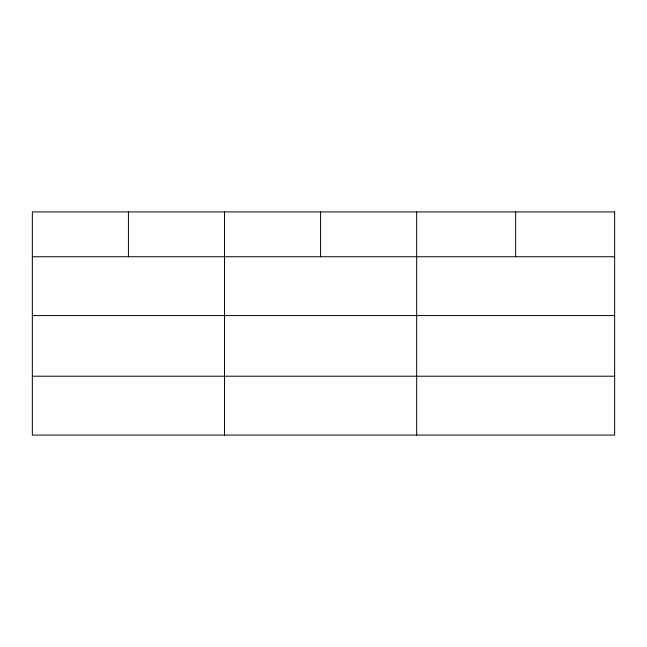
<?xml version="1.0" encoding="UTF-8"?>
<svg xmlns="http://www.w3.org/2000/svg" width="647" height="647" viewBox="0 0 647 647"><rect width="100%" height="100%" fill="white"/><g stroke="black" fill="none" stroke-linecap="round" stroke-linejoin="round"><path stroke-width="0.97" d="M32.35 256.738L614.65 256.738M32.35 315.582L614.65 315.582M32.35 376.206L614.65 376.206M515.659 211.941L515.659 256.738M416.668 211.941L416.668 435.059M320.588 211.941L320.588 256.738M224.509 211.941L224.509 435.059M128.429 211.941L128.429 256.738M614.65 211.941L32.35 211.941L32.35 435.059L614.65 435.059L614.65 211.941"/></g></svg>
